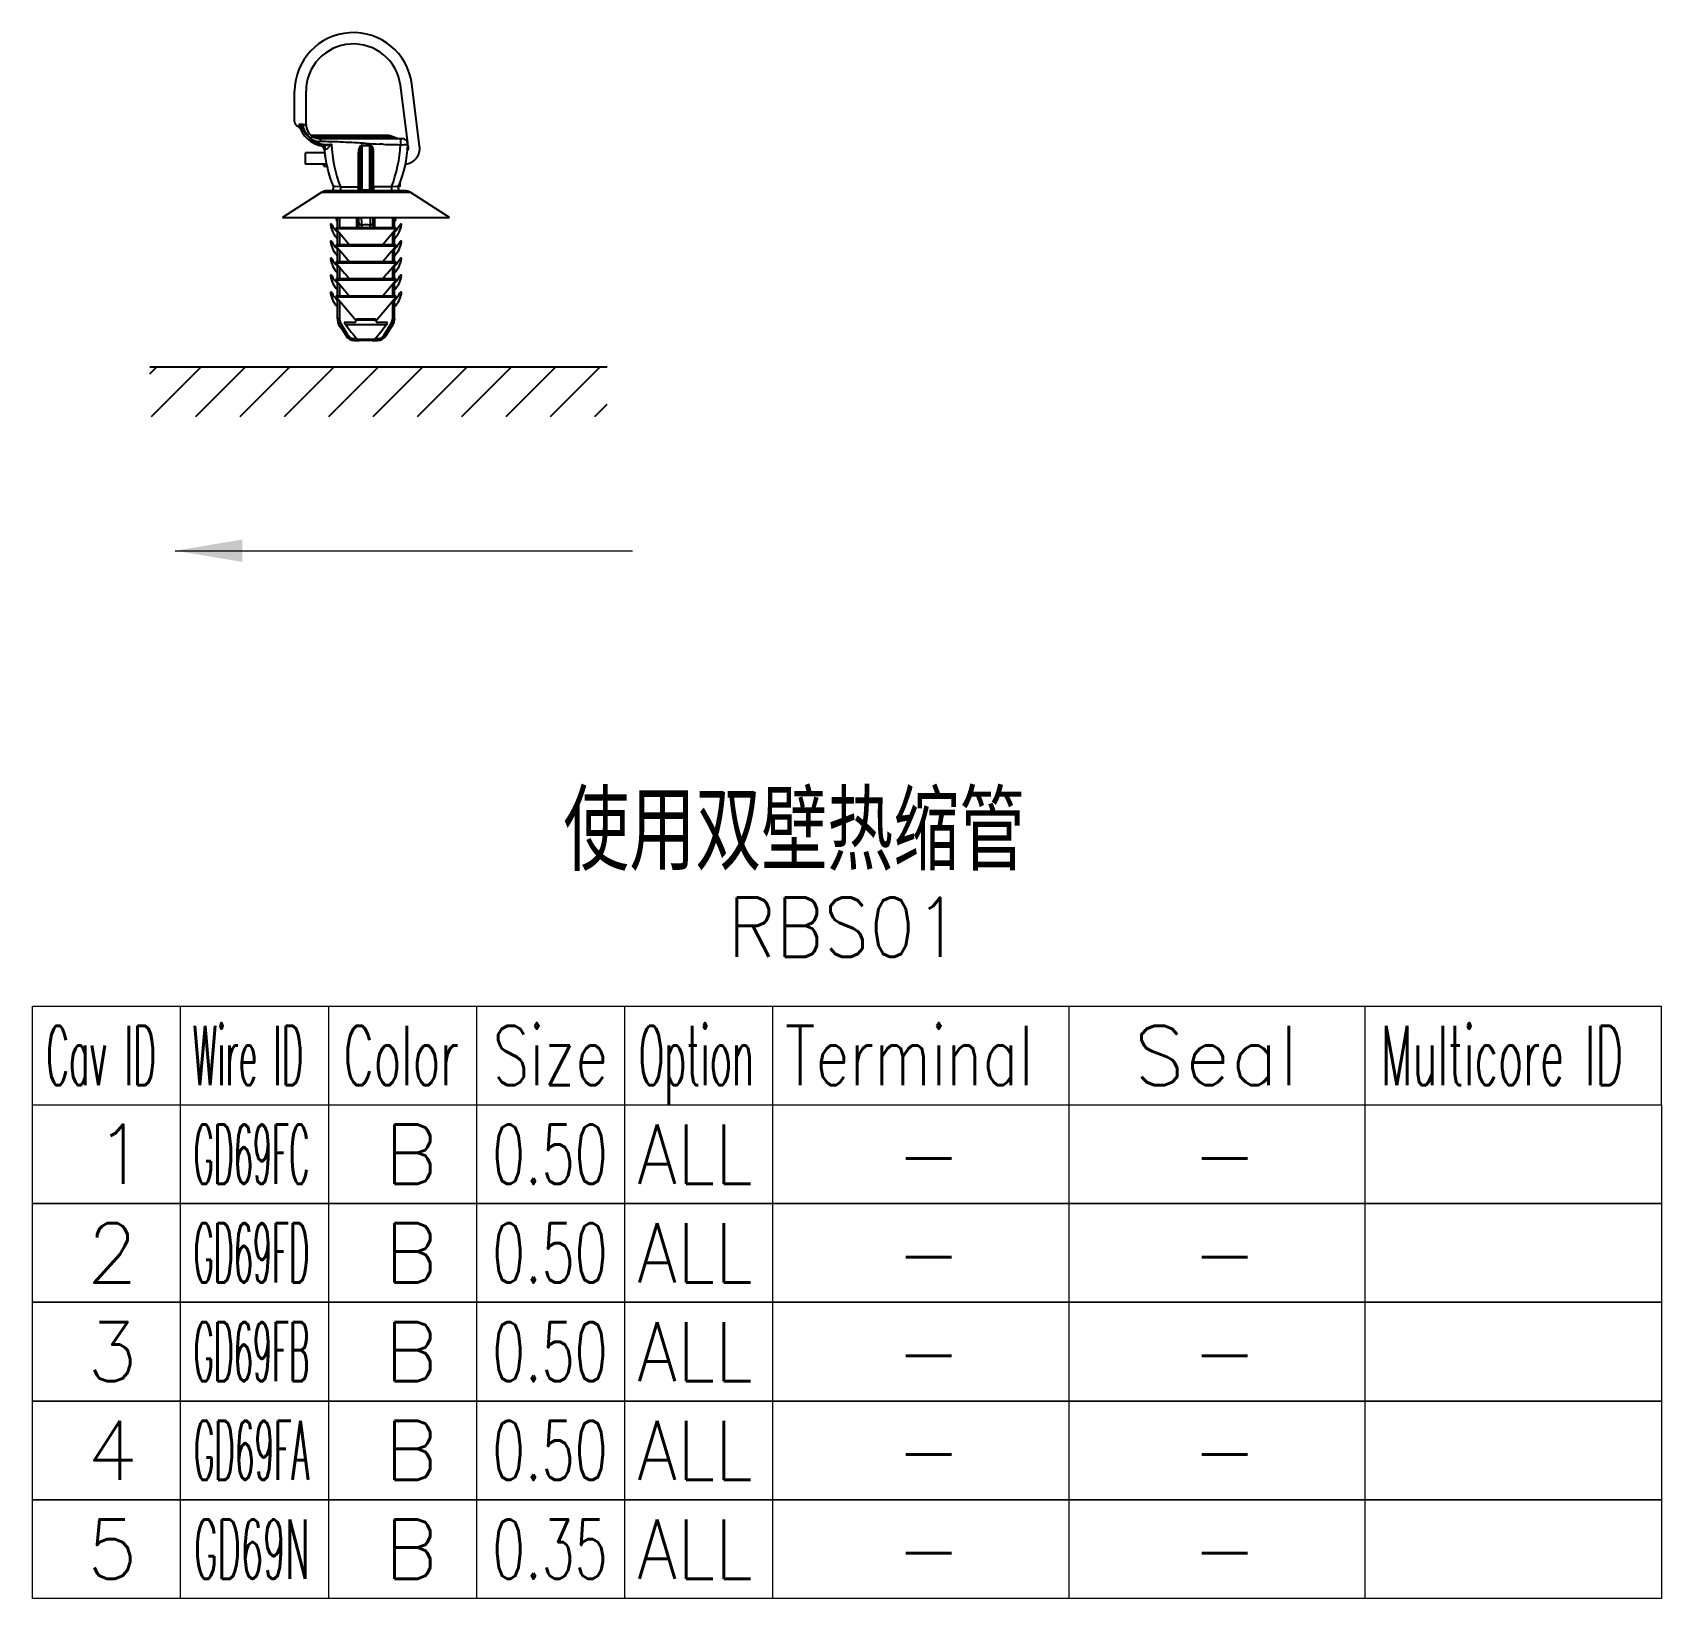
# Model space of a CAD drawing. Header units: inches. Extents: x 47316 to 59086, y 3141 to 11743.
# Drawn here: x 51068.2 to 51150.7, y 3571.2 to 3650.5 of the extents above; entities that cross this region are included whole.
import ezdxf

# ---------------------------------------------------------------- set-up
doc = ezdxf.new("R2010")
doc.units = ezdxf.units.IN
doc.header["$MEASUREMENT"] = 0
doc.layers.add('Beschreibung', color=7, linetype='Continuous', lineweight=25)
doc.styles.add('MtX_SimSun', font='')
doc.styles.get("Standard").update_dxf_attribs({"font": ''})
doc.styles.get('MtX_SimSun').set_extended_font_data('SimSun')
doc.styles.get('Standard').set_extended_font_data('SimSun')

msp = doc.modelspace()

# ---------------------------------------------------------------- linework, layer by layer
at = {"color": 0, "lineweight": -3}
for p, q in [((51081.456, 3645.944), (51081.456, 3647.492)), ((51082.032, 3645.812), (51082.032, 3647.492)), ((51087.185, 3644.888), (51086.813, 3647.797)), ((51087.788, 3644.716), (51087.384, 3647.87)), ((51081.782, 3645.812), (51081.676, 3645.812)), ((51081.889, 3645.812), (51081.783, 3645.812)), ((51081.923, 3645.604), (51081.889, 3645.812)), ((51081.889, 3645.812), (51082.032, 3645.812)), ((51081.844, 3645.634), (51081.838, 3645.65)), ((51082.006, 3645.41), (51081.923, 3645.604)), ((51082.133, 3645.237), (51082.006, 3645.41)), ((51082.299, 3645.101), (51082.133, 3645.237)), ((51082.158, 3645.184), (51082.138, 3645.203)), ((51082.165, 3645.178), (51082.158, 3645.184)), ((51082.168, 3645.175), (51082.165, 3645.177)), ((51082.196, 3645.01), (51082.202, 3645.021)), ((51082.196, 3645.009), (51082.196, 3645.01)), ((51082.196, 3645.008), (51082.196, 3645.009)), ((51082.202, 3645.021), (51082.251, 3645.087)), ((51082.265, 3645.092), (51082.275, 3645.092)), ((51082.279, 3645.089), (51082.275, 3645.092)), ((51086.139, 3645.26), (51082.29, 3645.26)), ((51086.139, 3645.26), (51082.29, 3645.26)), ((51082.354, 3645.182), (51082.299, 3645.101)), ((51082.368, 3645.2), (51082.354, 3645.182)), ((51082.37, 3645.202), (51082.368, 3645.2)), ((51083.123, 3645.164), (51082.438, 3645.164)), ((51085.152, 3645.092), (51082.752, 3645.092)), ((51082.752, 3645.092), (51082.752, 3644.945)), ((51082.766, 3644.945), (51082.752, 3644.945)), ((51083.123, 3645.164), (51083.124, 3645.158)), ((51083.123, 3645.164), (51083.19, 3645.164)), ((51086.139, 3645.164), (51083.19, 3645.164)), ((51083.918, 3644.914), (51083.761, 3644.921)), ((51086.139, 3645.26), (51086.139, 3645.164)), ((51086.297, 3645.233), (51086.265, 3645.143)), ((51086.423, 3645.088), (51086.265, 3645.143)), ((51086.7, 3645.092), (51086.297, 3645.233)), ((51086.7, 3645.092), (51086.297, 3645.233)), ((51086.576, 3645.09), (51086.423, 3645.088)), ((51086.671, 3645.092), (51086.576, 3645.09)), ((51086.813, 3645.092), (51086.671, 3645.092)), ((51086.909, 3645.092), (51086.813, 3645.092)), ((51086.813, 3645.092), (51086.813, 3644.79)), ((51082.973, 3644.372), (51082.013, 3644.372)), ((51082.013, 3643.796), (51082.013, 3644.372)), ((51082.809, 3644.733), (51082.826, 3644.728)), ((51082.826, 3644.728), (51082.809, 3644.733)), ((51082.907, 3644.719), (51082.878, 3644.722)), ((51083.037, 3644.732), (51082.907, 3644.719)), ((51082.954, 3644.562), (51082.955, 3644.563)), ((51082.954, 3644.562), (51082.963, 3644.468)), ((51082.955, 3644.563), (51082.955, 3644.563)), ((51082.955, 3644.563), (51082.957, 3644.563)), ((51082.957, 3644.563), (51082.982, 3644.559)), ((51082.982, 3644.559), (51083.013, 3644.554)), ((51083.013, 3644.554), (51083.039, 3644.554)), ((51083.178, 3644.769), (51083.037, 3644.732)), ((51083.039, 3644.554), (51083.096, 3644.579)), ((51083.096, 3644.579), (51083.176, 3644.645)), ((51083.176, 3644.645), (51083.322, 3644.823)), ((51083.322, 3644.823), (51083.178, 3644.769)), ((51084.684, 3642.652), (51084.684, 3644.396)), ((51084.78, 3642.548), (51084.78, 3644.385)), ((51084.838, 3644.773), (51084.789, 3644.735)), ((51084.796, 3644.572), (51084.792, 3644.547)), ((51084.817, 3644.66), (51084.796, 3644.572)), ((51084.838, 3644.705), (51084.817, 3644.66)), ((51084.876, 3644.777), (51084.838, 3644.773)), ((51084.852, 3644.721), (51084.838, 3644.705)), ((51084.876, 3644.732), (51084.852, 3644.721)), ((51084.876, 3644.772), (51085.26, 3644.772)), ((51084.876, 3644.732), (51084.876, 3644.772)), ((51085.26, 3644.732), (51084.876, 3644.732)), ((51084.876, 3642.508), (51084.876, 3644.732)), ((51085.26, 3644.777), (51085.318, 3644.757)), ((51085.26, 3644.777), (51085.26, 3644.732)), ((51085.269, 3644.73), (51085.26, 3644.732)), ((51085.26, 3642.508), (51085.26, 3644.732)), ((51085.287, 3644.716), (51085.269, 3644.73)), ((51085.307, 3644.684), (51085.287, 3644.716)), ((51085.334, 3644.6), (51085.307, 3644.684)), ((51085.318, 3644.757), (51085.366, 3644.709)), ((51085.356, 3644.385), (51085.356, 3642.548)), ((51085.366, 3644.709), (51085.413, 3644.621)), ((51085.452, 3642.652), (51085.452, 3644.396)), ((51085.941, 3644.809), (51085.758, 3644.817)), ((51087.216, 3644.643), (51087.197, 3644.792)), ((51083.066, 3643.796), (51082.013, 3643.796)), ((51082.932, 3643.7), (51082.932, 3643.796)), ((51082.932, 3643.7), (51083.087, 3643.7)), ((51082.828, 3642.377), (51080.836, 3641.108)), ((51082.828, 3642.377), (51087.308, 3642.377)), ((51087.051, 3642.452), (51083.086, 3642.452)), ((51083.416, 3642.662), (51083.421, 3642.652)), ((51083.424, 3642.658), (51083.421, 3642.655)), ((51083.421, 3642.655), (51083.421, 3642.654)), ((51083.421, 3642.654), (51083.421, 3642.652)), ((51083.441, 3642.663), (51083.424, 3642.658)), ((51083.514, 3642.668), (51083.441, 3642.663)), ((51083.775, 3642.652), (51083.514, 3642.668)), ((51083.775, 3642.652), (51083.775, 3642.596)), ((51083.775, 3642.652), (51084.684, 3642.652)), ((51083.775, 3642.596), (51083.775, 3642.452)), ((51084.684, 3642.596), (51084.684, 3642.652)), ((51084.684, 3642.452), (51084.684, 3642.596)), ((51084.78, 3642.548), (51084.782, 3642.539)), ((51084.782, 3642.539), (51084.796, 3642.522)), ((51084.796, 3642.522), (51084.815, 3642.511)), ((51084.876, 3642.508), (51085.26, 3642.508)), ((51084.876, 3642.452), (51084.876, 3642.508)), ((51085.26, 3642.508), (51085.26, 3642.452)), ((51085.26, 3642.508), (51085.309, 3642.508)), ((51085.309, 3642.508), (51085.327, 3642.513)), ((51085.327, 3642.513), (51085.352, 3642.536)), ((51085.352, 3642.536), (51085.356, 3642.548)), ((51085.356, 3642.548), (51085.358, 3642.529)), ((51086.361, 3642.652), (51085.452, 3642.652)), ((51085.452, 3642.652), (51085.452, 3642.596)), ((51085.452, 3642.596), (51085.452, 3642.452)), ((51086.65, 3642.667), (51086.361, 3642.652)), ((51086.361, 3642.652), (51086.361, 3642.596)), ((51086.361, 3642.596), (51086.361, 3642.452)), ((51086.698, 3642.663), (51086.65, 3642.667)), ((51086.711, 3642.659), (51086.698, 3642.663)), ((51086.715, 3642.656), (51086.711, 3642.659)), ((51086.72, 3642.663), (51086.715, 3642.652)), ((51086.716, 3642.654), (51086.715, 3642.656)), ((51086.715, 3642.652), (51086.716, 3642.654)), ((51086.796, 3642.668), (51086.722, 3642.668)), ((51086.796, 3642.668), (51086.796, 3642.855)), ((51089.3, 3641.108), (51087.308, 3642.377)), ((51080.836, 3641.108), (51089.3, 3641.108)), ((51083.268, 3640.736), (51083.269, 3640.73)), ((51083.561, 3640.999), (51083.628, 3640.918)), ((51083.628, 3641.06), (51083.586, 3641.06)), ((51083.628, 3640.58), (51083.628, 3641.108)), ((51083.724, 3641.108), (51083.724, 3640.58)), ((51084.612, 3640.58), (51084.612, 3641.108)), ((51084.633, 3641.108), (51084.633, 3640.58)), ((51084.708, 3640.828), (51084.708, 3641.109)), ((51084.708, 3640.58), (51084.708, 3640.828)), ((51085.284, 3640.71), (51085.294, 3640.829)), ((51085.294, 3640.829), (51085.306, 3641.109)), ((51085.428, 3640.828), (51085.428, 3641.109)), ((51085.428, 3640.58), (51085.428, 3640.828)), ((51085.504, 3641.108), (51085.504, 3640.58)), ((51085.524, 3640.58), (51085.524, 3641.108)), ((51086.412, 3641.108), (51086.412, 3640.58)), ((51086.508, 3640.58), (51086.508, 3641.108)), ((51086.55, 3641.06), (51086.508, 3641.06)), ((51086.508, 3640.918), (51086.575, 3640.999)), ((51086.575, 3640.519), (51083.561, 3640.519)), ((51086.55, 3640.58), (51083.586, 3640.58)), ((51083.628, 3639.716), (51083.628, 3640.438)), ((51083.724, 3640.322), (51083.724, 3639.716)), ((51084.852, 3640.71), (51084.852, 3640.58)), ((51085.284, 3640.58), (51085.284, 3640.71)), ((51086.412, 3640.322), (51086.412, 3639.716)), ((51086.508, 3639.716), (51086.508, 3640.438)), ((51083.268, 3639.872), (51083.269, 3639.866)), ((51086.575, 3639.655), (51083.561, 3639.655)), ((51086.55, 3639.716), (51083.586, 3639.716)), ((51083.628, 3638.852), (51083.628, 3639.574)), ((51083.724, 3639.458), (51083.724, 3638.852)), ((51086.412, 3639.458), (51086.412, 3638.852)), ((51086.508, 3638.852), (51086.508, 3639.574)), ((51083.268, 3639.008), (51083.269, 3639.002)), ((51086.575, 3638.791), (51083.561, 3638.791)), ((51086.55, 3638.852), (51083.586, 3638.852)), ((51083.628, 3637.988), (51083.628, 3638.71)), ((51083.724, 3638.594), (51083.724, 3637.988)), ((51086.412, 3638.594), (51086.412, 3637.988)), ((51086.508, 3637.988), (51086.508, 3638.71)), ((51083.268, 3638.144), (51083.269, 3638.138)), ((51086.575, 3637.927), (51083.561, 3637.927)), ((51086.55, 3637.988), (51083.586, 3637.988)), ((51083.628, 3637.124), (51083.628, 3637.846)), ((51083.724, 3637.73), (51083.724, 3637.124)), ((51086.412, 3637.73), (51086.412, 3637.124)), ((51086.508, 3637.124), (51086.508, 3637.846)), ((51083.268, 3637.28), (51083.269, 3637.274)), ((51084.569, 3635.865), (51083.561, 3637.063)), ((51086.575, 3637.063), (51083.561, 3637.063)), ((51086.55, 3637.124), (51083.586, 3637.124)), ((51083.628, 3635.961), (51083.628, 3636.982)), ((51083.724, 3636.866), (51083.724, 3635.961)), ((51085.567, 3635.865), (51086.575, 3637.063)), ((51086.412, 3636.866), (51086.412, 3635.961)), ((51086.508, 3635.961), (51086.508, 3636.982)), ((51083.724, 3635.961), (51083.628, 3635.961)), ((51083.628, 3635.96), (51083.628, 3635.924)), ((51084.474, 3635.78), (51083.972, 3635.78)), ((51084.576, 3635.902), (51084.568, 3635.859)), ((51084.588, 3635.972), (51084.576, 3635.902)), ((51085.56, 3635.902), (51084.576, 3635.902)), ((51084.588, 3635.972), (51085.548, 3635.972)), ((51085.56, 3635.902), (51085.548, 3635.972)), ((51085.568, 3635.859), (51085.56, 3635.902)), ((51086.164, 3635.78), (51085.663, 3635.78)), ((51086.412, 3635.961), (51086.508, 3635.961)), ((51086.508, 3635.961), (51086.508, 3635.924)), ((51083.779, 3635.763), (51083.697, 3635.714)), ((51083.697, 3635.714), (51084.064, 3635.101)), ((51084.147, 3635.151), (51083.779, 3635.763)), ((51084.023, 3635.686), (51086.113, 3635.686)), ((51084.147, 3635.151), (51084.064, 3635.101)), ((51084.598, 3634.964), (51084.476, 3634.964)), ((51084.476, 3634.964), (51084.476, 3634.868)), ((51085.539, 3634.964), (51085.66, 3634.964)), ((51085.66, 3634.964), (51085.66, 3634.868)), ((51085.99, 3635.151), (51086.357, 3635.763)), ((51085.99, 3635.151), (51086.072, 3635.101)), ((51086.44, 3635.714), (51086.072, 3635.101)), ((51086.357, 3635.763), (51086.44, 3635.714)), ((51084.476, 3634.868), (51084.612, 3634.868)), ((51084.612, 3634.947), (51084.612, 3634.868)), ((51084.612, 3634.868), (51084.748, 3634.868)), ((51085.501, 3634.92), (51084.635, 3634.92)), ((51085.389, 3634.868), (51084.747, 3634.868)), ((51085.389, 3634.868), (51085.524, 3634.868)), ((51085.524, 3634.947), (51085.524, 3634.868)), ((51085.524, 3634.868), (51085.66, 3634.868)), ((51074.126, 3633.179), (51074.461, 3633.515)), ((51097.282, 3633.515, 0), (51074.126, 3633.515, 0)), ((51074.211, 3631.019), (51076.706, 3633.515)), ((51076.456, 3631.019), (51078.951, 3633.515)), ((51078.701, 3631.019), (51081.196, 3633.515)), ((51080.946, 3631.019), (51083.441, 3633.515)), ((51083.191, 3631.019), (51085.686, 3633.515)), ((51085.436, 3631.019), (51087.931, 3633.515)), ((51087.681, 3631.019), (51090.176, 3633.515)), ((51089.926, 3631.019), (51092.422, 3633.515)), ((51092.171, 3631.019), (51094.667, 3633.515)), ((51094.416, 3631.019), (51096.912, 3633.515)), ((51096.661, 3631.019), (51097.282, 3631.64))]:
    msp.add_line(p, q, dxfattribs=at)
at = {"color": 0, "linetype": 'Continuous', "lineweight": 15}
for p, q in [((51068.183, 3601.152), (51150.683, 3601.152)), ((51068.183, 3596.152), (51068.183, 3601.152)), ((51068.183, 3596.152), (51150.683, 3596.152))]:
    msp.add_line(p, q, dxfattribs=at)
at = {"color": 7, "linetype": 'Continuous', "lineweight": 15}
for p, q in [((51075.683, 3596.152), (51075.683, 3601.152)), ((51083.183, 3596.152), (51083.183, 3601.152)), ((51090.683, 3596.152), (51090.683, 3601.152)), ((51098.183, 3596.152), (51098.183, 3601.152)), ((51105.683, 3596.152), (51105.683, 3601.152)), ((51120.683, 3596.152), (51120.683, 3601.152)), ((51135.683, 3596.152), (51135.683, 3601.152)), ((51150.683, 3596.152), (51150.683, 3601.152))]:
    msp.add_line(p, q, dxfattribs=at)
at = {"color": 102, "linetype": 'Continuous', "lineweight": 15}
for p, q in [((51075.683, 3591.152), (51075.683, 3596.152)), ((51083.183, 3591.152), (51083.183, 3596.152)), ((51090.683, 3591.152), (51090.683, 3596.152)), ((51098.183, 3591.152), (51098.183, 3596.152)), ((51105.683, 3591.152), (51105.683, 3596.152)), ((51120.683, 3591.152), (51120.683, 3596.152)), ((51135.683, 3591.152), (51135.683, 3596.152)), ((51075.683, 3586.152), (51075.683, 3591.152)), ((51083.183, 3586.152), (51083.183, 3591.152)), ((51090.683, 3586.152), (51090.683, 3591.152)), ((51098.183, 3586.152), (51098.183, 3591.152)), ((51105.683, 3586.152), (51105.683, 3591.152)), ((51120.683, 3586.152), (51120.683, 3591.152)), ((51135.683, 3586.152), (51135.683, 3591.152)), ((51075.683, 3581.152), (51075.683, 3586.152)), ((51083.183, 3581.152), (51083.183, 3586.152)), ((51090.683, 3581.152), (51090.683, 3586.152)), ((51098.183, 3581.152), (51098.183, 3586.152)), ((51105.683, 3581.152), (51105.683, 3586.152)), ((51120.683, 3581.152), (51120.683, 3586.152)), ((51135.683, 3581.152), (51135.683, 3586.152)), ((51075.683, 3576.152), (51075.683, 3581.152)), ((51083.183, 3576.152), (51083.183, 3581.152)), ((51090.683, 3576.152), (51090.683, 3581.152)), ((51098.183, 3576.152), (51098.183, 3581.152)), ((51105.683, 3576.152), (51105.683, 3581.152)), ((51120.683, 3576.152), (51120.683, 3581.152)), ((51135.683, 3576.152), (51135.683, 3581.152)), ((51075.683, 3571.152), (51075.683, 3576.152)), ((51083.183, 3571.152), (51083.183, 3576.152)), ((51090.683, 3571.152), (51090.683, 3576.152)), ((51098.183, 3571.152), (51098.183, 3576.152)), ((51105.683, 3571.152), (51105.683, 3576.152)), ((51120.683, 3571.152), (51120.683, 3576.152)), ((51135.683, 3571.152), (51135.683, 3576.152))]:
    msp.add_line(p, q, dxfattribs=at)
at = {"color": 0, "linetype": 'Continuous', "lineweight": 15}
for points in [[(51068.183, 3591.152), (51068.183, 3596.152), (51150.683, 3596.152), (51150.683, 3591.152)], [(51068.183, 3586.152), (51068.183, 3591.152), (51150.683, 3591.152), (51150.683, 3586.152)], [(51068.183, 3581.152), (51068.183, 3586.152), (51150.683, 3586.152), (51150.683, 3581.152)], [(51068.183, 3576.152), (51068.183, 3581.152), (51150.683, 3581.152), (51150.683, 3576.152)]]:
    msp.add_lwpolyline(points, close=True, dxfattribs=at)
at = {"color": 102, "linetype": 'Continuous', "lineweight": 15}
msp.add_lwpolyline([(51068.183, 3571.152), (51068.183, 3576.152), (51150.683, 3576.152), (51150.683, 3571.152)], close=True, dxfattribs=at)
at = {"color": 0, "lineweight": -3}
for centre, radius, start, end in [((51084.432, 3647.492), 2.976, 7.29147, 180.00001), ((51084.432, 3647.492), 2.4, 7.29147, 180.00001), ((51081.696, 3645.944), 0.24, 180.00001, 249.5754), ((51081.529, 3645.494), 0.24, 22.89861, 69.5754), ((51083.076, 3646.148), 1.44, 193.4934, 262.07151), ((51084.602, 3646.677), 2.949, 197.05663, 200.38699), ((51082.76, 3645.816), 0.728, 180.31907, 229.76731), ((51082.758, 3645.816), 0.726, 180.27559, 237.64343), ((51083.072, 3646.163), 1.336, 203.30873, 207.37191), ((51083.119, 3646.183), 1.388, 207.24173, 211.66119), ((51083.397, 3646.369), 1.722, 212.06754, 215.64448), ((51083.026, 3646.112), 1.271, 215.99296, 225.71785), ((51083.071, 3646.143), 1.324, 226.99547, 232.53765), ((51082.263, 3645.075), 0.0173, 82.32638, 134.46842), ((51083.079, 3646.139), 1.339, 231.80262, 280.42324), ((51082.279, 3645.12), 0.0276, 260.9172, 315.94734), ((51083.315, 3646.938), 2.119, 240.74402, 245.93993), ((51082.752, 3645.812), 0.72, 237.92225, 270), ((51082.738, 3645.668), 0.724, 246.65972, 253.03892), ((51082.754, 3645.821), 0.877, 254.94129, 269.84089), ((51082.676, 3620.847), 24.099, 87.41943, 89.78406), ((51083.19, 3644.78), 0.384, 90, 99.92625), ((51078.412, 3533.318), 111.732, 86.58456, 87.17524), ((51088.399, 3703.275), 58.518, 266.73646, 267.41236), ((51084.729, 3371.88), 273.212, 89.64476, 89.91127), ((51086.139, 3644.78), 0.48, 70.70996, 90), ((51086.139, 3644.78), 0.48, 70.70996, 90), ((51086.139, 3644.78), 0.384, 70.70996, 90), ((51086.909, 3644.804), 0.288, 357.65733, 90), ((51082.763, 3644.546), 0.192, 4.79345, 70.90908), ((51089.355, 3645.112), 6.424, 184.90448, 202.41318), ((51089.27, 3645.092), 6.338, 185.65013, 186.52291), ((51089.355, 3645.113), 6.424, 186.6186, 191.82464), ((51090.025, 3645.089), 6.708, 182.27713, 201.30534), ((51085.319, 3644.403), 0.635, 159.90275, 180.63117), ((51085.111, 3644.476), 0.414, 141.21771, 159.56412), ((51085.821, 3644.39), 1.041, 171.31598, 180.26231), ((51084.614, 3644.436), 0.738, 6.24664, 12.81469), ((51084.254, 3644.385), 1.102, 359.97866, 6.83274), ((51084.807, 3644.4), 0.645, 359.58214, 20.00075), ((51086.882, 3667.902), 23.112, 267.66667, 269.83061), ((51080.065, 3645.099), 6.755, 338.75909, 357.38036), ((51080.798, 3645.108), 6.407, 337.56977, 357.18), ((51086.839, 3661.872), 17.082, 269.91405, 271.20122), ((51086.978, 3644.612), 0.816, 276.55724, 7.29147), ((51086.978, 3644.612), 0.24, 324.62697, 7.29147), ((51081.019, 3645.086), 6.185, 355.16155, 357.26254), ((51083.086, 3641.972), 0.48, 90, 122.5), ((51083.291, 3642.562), 0.11, 271.95765, 283.03099), ((51083.288, 3642.596), 0.144, 281.25, 11.32393), ((51089.087, 3645.015), 6.139, 201.02463, 202.52814), ((51083.286, 3642.595), 0.146, 11.45319, 22.63357), ((51084.689, 3642.49), 0.0377, 262.51367, 286.33856), ((51084.684, 3642.548), 0.096, 279.34192, 292.5), ((51084.684, 3642.548), 0.096, 292.50329, 348.74677), ((51084.684, 3642.548), 0.096, 348.75, 0), ((51084.873, 3643.07), 0.562, 264.0544, 270.33929), ((51085.452, 3642.548), 0.096, 191.25322, 247.4967), ((51085.452, 3642.548), 0.096, 247.5, 260.64507), ((51085.447, 3642.489), 0.0374, 253.50933, 277.61586), ((51086.848, 3642.596), 0.144, 168.67607, 249.23525), ((51086.849, 3642.596), 0.144, 157.32014, 170.8333), ((51086.851, 3642.595), 0.146, 157.35715, 168.54615), ((51081.027, 3645.024), 6.163, 337.47552, 339.39992), ((51086.848, 3642.594), 0.142, 249.0195, 268.35128), ((51087.051, 3641.972), 0.48, 57.5, 90), ((51083.304, 3640.736), 0.036, 26.82466, 180.00001), ((51084.547, 3640.94), 1.296, 189.31748, 224.81425), ((51084.621, 3641.402), 1.44, 206.82466, 226.3935), ((51083.588, 3641.025), 0.0352, 92.98359, 182.71527), ((51083.591, 3641.023), 0.0385, 179.65162, 219.03148), ((51088.737, 3641.114), 3.906, 180.07981, 185.94089), ((51085.515, 3641.402), 1.44, 313.60645, 333.17534), ((51085.589, 3640.94), 1.296, 315.18569, 350.68253), ((51086.548, 3641.025), 0.0352, 357.28389, 87.01791), ((51086.545, 3641.023), 0.0385, 320.96852, 0.34838), ((51086.832, 3640.736), 0.036, 350.68253, 153.17534), ((51083.304, 3639.872), 0.036, 26.82466, 180.00001), ((51083.588, 3640.545), 0.0352, 92.98209, 182.7161), ((51083.591, 3640.543), 0.0385, 179.65162, 219.03148), ((51162.456, 3705.515), 102.219, 219.48278, 220.06838), ((51085.068, 3639.156), 1.569, 82.08711, 97.91289), ((51007.68, 3705.515), 102.219, 319.93162, 320.51723), ((51086.548, 3640.545), 0.0352, 357.28389, 87.01791), ((51086.545, 3640.543), 0.0385, 320.96852, 0.34838), ((51086.832, 3639.872), 0.036, 350.68253, 153.17534), ((51084.547, 3640.076), 1.296, 189.31748, 224.81425), ((51084.621, 3640.538), 1.44, 206.82466, 226.3935), ((51083.588, 3639.681), 0.0352, 92.98209, 182.7161), ((51083.591, 3639.679), 0.0385, 179.65162, 219.03148), ((51162.456, 3704.651), 102.219, 219.48278, 220.06838), ((51007.68, 3704.651), 102.219, 319.93162, 320.51723), ((51085.515, 3640.538), 1.44, 313.60645, 333.17534), ((51085.589, 3640.076), 1.296, 315.18569, 350.68253), ((51086.548, 3639.681), 0.0352, 357.28389, 87.01791), ((51086.545, 3639.679), 0.0385, 320.96852, 0.34838), ((51083.304, 3639.008), 0.036, 26.82466, 180.00001), ((51084.547, 3639.212), 1.296, 189.31748, 224.81425), ((51084.621, 3639.674), 1.44, 206.82466, 226.3935), ((51083.588, 3638.817), 0.0352, 92.98209, 182.7161), ((51083.591, 3638.815), 0.0385, 179.65162, 219.03148), ((51162.456, 3703.787), 102.219, 219.48278, 220.06838), ((51007.68, 3703.787), 102.219, 319.93162, 320.51723), ((51085.515, 3639.674), 1.44, 313.60645, 333.17534), ((51085.589, 3639.212), 1.296, 315.18569, 350.68253), ((51086.548, 3638.817), 0.0352, 357.28389, 87.01791), ((51086.545, 3638.815), 0.0385, 320.96852, 0.34838), ((51086.832, 3639.008), 0.036, 350.68253, 153.17534), ((51083.304, 3638.144), 0.036, 26.82466, 180.00001), ((51084.547, 3638.348), 1.296, 189.31748, 224.81425), ((51084.621, 3638.81), 1.44, 206.82466, 226.3935), ((51083.588, 3637.953), 0.0352, 92.98209, 182.7161), ((51083.591, 3637.951), 0.0385, 179.65162, 219.03148), ((51162.456, 3702.923), 102.219, 219.48278, 220.06838), ((51007.68, 3702.923), 102.219, 319.93162, 320.51723), ((51085.515, 3638.81), 1.44, 313.60645, 333.17534), ((51085.589, 3638.348), 1.296, 315.18569, 350.68253), ((51086.548, 3637.953), 0.0352, 357.28389, 87.01791), ((51086.545, 3637.951), 0.0385, 320.96852, 0.34838), ((51086.832, 3638.144), 0.036, 350.68253, 153.17534), ((51083.304, 3637.28), 0.036, 26.82466, 180.00001), ((51084.547, 3637.484), 1.296, 189.31748, 224.81425), ((51084.621, 3637.946), 1.44, 206.82466, 226.3935), ((51083.588, 3637.089), 0.0352, 92.98209, 182.7161), ((51083.591, 3637.087), 0.0385, 179.65162, 219.03148), ((51085.515, 3637.946), 1.44, 313.60645, 333.17534), ((51085.589, 3637.484), 1.296, 315.18569, 350.68253), ((51086.548, 3637.089), 0.0352, 357.28389, 87.01791), ((51086.545, 3637.087), 0.0385, 320.96852, 0.34838), ((51086.832, 3637.28), 0.036, 350.68253, 153.17534), ((51084.108, 3635.961), 0.48, 180.00001, 210.96376), ((51084.204, 3635.924), 0.576, 180.00001, 230.36018), ((51084.108, 3635.961), 0.384, 179.99999, 210.96376), ((51084.294, 3635.896), 0.342, 199.79076, 217.77456), ((51084.474, 3635.876), 0.096, 270, 350), ((51085.663, 3635.876), 0.096, 190.00001, 270), ((51085.843, 3635.896), 0.342, 322.22116, 340.21341), ((51085.932, 3635.924), 0.576, 309.63956, 0), ((51086.028, 3635.961), 0.384, 329.03625, 0), ((51086.028, 3635.961), 0.48, 329.03625, 0), ((51107.326, 3653.611), 29.398, 217.56863, 219.48015), ((51084.476, 3635.348), 0.48, 210.96376, 270), ((51084.476, 3635.348), 0.384, 210.96376, 270), ((51062.811, 3653.611), 29.398, 320.51984, 322.43137), ((51085.66, 3635.348), 0.384, 270, 329.03625), ((51085.66, 3635.348), 0.48, 270, 329.03625), ((51084.746, 3635.013), 0.145, 220.30013, 270.67589), ((51085.391, 3635.013), 0.145, 269.32412, 319.69987)]:
    msp.add_arc(centre, radius, start, end, dxfattribs=at)
for centre, major_axis, ratio, start_param, end_param in [((51081.844, 3645.61), (0.088, 0.0384), 0.222767, 1.473874, 3.141593), ((51082.851, 3644.532), (-0.026, -0.19), 0.841859, 1.802331, 3.141593), ((51084.684, 3644.385), (-0.096, 0), 0.110321, 3.141593, 4.712389), ((51085.452, 3644.385), (-0.096, 0), 0.110321, 4.712389, 6.283185), ((51084.684, 3642.615), (-0.096, 0), 0.386497, 3.141593, 4.712389), ((51085.452, 3642.615), (-0.096, 0), 0.386497, 4.712389, 6.283185), ((51084.852, 3640.828), (-0.144, 0), 0.819152, 0, 1.570796), ((51085.284, 3640.828), (0.144, 0), 0.819152, 4.712389, 6.283185)]:
    msp.add_ellipse(centre, major_axis=major_axis, ratio=ratio, start_param=start_param, end_param=end_param, dxfattribs=at)
at = {"layer": 'Beschreibung', "color": 0, "lineweight": 0}
msp.add_line((51075.409, 3624.224), (51098.565, 3624.224), dxfattribs=at)
msp.add_solid([(51078.811, 3623.657), (51078.811, 3624.791), (51075.409, 3624.224)], dxfattribs=at)

# ---------------------------------------------------------------- texts
at = {"color": 0, "lineweight": -3, "style": 'MtX_SimSun', "width": 0.7}
msp.add_text(' 使用双壁热缩管', height=3.5, dxfattribs=at).set_placement((51093.399, 3608.407))
at = {"color": 6, "linetype": 'Continuous', "lineweight": 20, "insert": (51103.39, 3606.652), "char_height": 3, "width": 13.11429, "attachment_point": 1}
msp.add_mtext('\\Fromans.shx;\\W0.9000000000;\\T1.0000000000;\\o\\lRBS01', dxfattribs=at)
at = {"color": 7, "linetype": 'Continuous', "lineweight": 15, "char_height": 3, "attachment_point": 1}
for s, insert, width in [('\\Fromans.shx;\\W0.4292452830;\\T1.0000000000;\\o\\lCav ID', (51068.867, 3600.152), 6.5), ('\\Fromans.shx;\\W0.4026548673;\\T1.0000000000;\\o\\lWire ID', (51076.298, 3600.152), 6.5), ('\\Fromans.shx;\\W0.5687500000;\\T1.0000000000;\\o\\lColor', (51083.927, 3600.152), 6.5), ('\\Fromans.shx;\\W0.7222222222;\\T1.0000000000;\\o\\lSize', (51091.492, 3600.152), 6.5), ('\\Fromans.shx;\\W0.4595959596;\\T1.0000000000;\\o\\lOption', (51098.88, 3600.152), 6.5), ('\\Fromans.shx;\\W0.7480916031;\\T1.0000000000;\\o\\lTerminal', (51106.29, 3600.152), 14), ('\\Fromans.shx;\\W1.0000000000;\\T1.0000000000;\\o\\lSeal', (51123.969, 3600.152), 9.28571), ('\\Fromans.shx;\\W0.5185185185;\\T1.0000000000;\\o\\lMulticore ID', (51136.479, 3600.152), 14), ('\\Fromans.shx;\\W1.0000000000;\\T1.0000000000;\\o\\l1', (51071.362, 3595.152), 2.85714), ('\\Fromans.shx;\\W1.0000000000;\\T1.0000000000;\\o\\l2', (51070.933, 3590.152), 2.85714), ('\\Fromans.shx;\\W1.0000000000;\\T1.0000000000;\\o\\l3', (51070.933, 3585.152), 2.85714), ('\\Fromans.shx;\\W1.0000000000;\\T1.0000000000;\\o\\l4', (51070.933, 3580.152), 2.85714), ('\\Fromans.shx;\\W1.0000000000;\\T1.0000000000;\\o\\l5', (51070.933, 3575.152), 2.85714)]:
    msp.add_mtext(s, dxfattribs=dict(at, insert=insert, width=width))
at = {"color": 21, "linetype": 'Continuous', "lineweight": 15, "char_height": 3, "attachment_point": 1}
for s, insert, width in [('\\Fromans.shx;\\W0.3760330579;\\T1.0000000000;\\o\\lGD69FC', (51076.344, 3595.152), 6.5), ('\\Fromans.shx;\\W0.6500000000;\\T1.0000000000;\\o\\l0.50', (51091.462, 3595.152), 6.5), ('\\Fromans.shx;\\W1.0000000000;\\T1.0000000000;\\o\\l-', (51111.897, 3595.152), 3.71429), ('\\Fromans.shx;\\W0.3760330579;\\T1.0000000000;\\o\\lGD69FD', (51076.344, 3590.152), 6.5), ('\\Fromans.shx;\\W0.6500000000;\\T1.0000000000;\\o\\l0.50', (51091.462, 3590.152), 6.5), ('\\Fromans.shx;\\W1.0000000000;\\T1.0000000000;\\o\\l-', (51111.897, 3590.152), 3.71429), ('\\Fromans.shx;\\W0.3760330579;\\T1.0000000000;\\o\\lGD69FB', (51076.344, 3585.152), 6.5), ('\\Fromans.shx;\\W0.6500000000;\\T1.0000000000;\\o\\l0.50', (51091.462, 3585.152), 6.5), ('\\Fromans.shx;\\W1.0000000000;\\T1.0000000000;\\o\\l-', (51111.897, 3585.152), 3.71429), ('\\Fromans.shx;\\W0.3855932203;\\T1.0000000000;\\o\\lGD69FA', (51076.348, 3580.152), 6.5), ('\\Fromans.shx;\\W0.6500000000;\\T1.0000000000;\\o\\l0.50', (51091.462, 3580.152), 6.5), ('\\Fromans.shx;\\W1.0000000000;\\T1.0000000000;\\o\\l-', (51111.897, 3580.152), 3.71429), ('\\Fromans.shx;\\W0.4375000000;\\T1.0000000000;\\o\\lGD69N', (51076.37, 3575.152), 6.5), ('\\Fromans.shx;\\W0.6500000000;\\T1.0000000000;\\o\\l0.35', (51091.462, 3575.152), 6.5), ('\\Fromans.shx;\\W1.0000000000;\\T1.0000000000;\\o\\l-', (51111.897, 3575.152), 3.71429)]:
    msp.add_mtext(s, dxfattribs=dict(at, insert=insert, width=width))
at = {"color": 140, "linetype": 'Continuous', "lineweight": 15, "char_height": 3, "attachment_point": 1}
for s, insert, width in [('\\Fromans.shx;\\W1.0000000000;\\T1.0000000000;\\o\\lB', (51086.004, 3595.152), 3), ('\\Fromans.shx;\\W0.8750000000;\\T1.0000000000;\\o\\lALL', (51098.808, 3595.152), 6.5), ('\\Fromans.shx;\\W1.0000000000;\\T1.0000000000;\\o\\l-', (51126.897, 3595.152), 3.71429), ('\\Fromans.shx;\\W1.0000000000;\\T1.0000000000;\\o\\lB', (51086.004, 3590.152), 3), ('\\Fromans.shx;\\W0.8750000000;\\T1.0000000000;\\o\\lALL', (51098.808, 3590.152), 6.5), ('\\Fromans.shx;\\W1.0000000000;\\T1.0000000000;\\o\\l-', (51126.897, 3590.152), 3.71429), ('\\Fromans.shx;\\W1.0000000000;\\T1.0000000000;\\o\\lB', (51086.004, 3585.152), 3), ('\\Fromans.shx;\\W0.8750000000;\\T1.0000000000;\\o\\lALL', (51098.808, 3585.152), 6.5), ('\\Fromans.shx;\\W1.0000000000;\\T1.0000000000;\\o\\l-', (51126.897, 3585.152), 3.71429), ('\\Fromans.shx;\\W1.0000000000;\\T1.0000000000;\\o\\lB', (51086.004, 3580.152), 3), ('\\Fromans.shx;\\W0.8750000000;\\T1.0000000000;\\o\\lALL', (51098.808, 3580.152), 6.5), ('\\Fromans.shx;\\W1.0000000000;\\T1.0000000000;\\o\\l-', (51126.897, 3580.152), 3.71429), ('\\Fromans.shx;\\W1.0000000000;\\T1.0000000000;\\o\\lB', (51086.004, 3575.152), 3), ('\\Fromans.shx;\\W0.8750000000;\\T1.0000000000;\\o\\lALL', (51098.808, 3575.152), 6.5), ('\\Fromans.shx;\\W1.0000000000;\\T1.0000000000;\\o\\l-', (51126.897, 3575.152), 3.71429)]:
    msp.add_mtext(s, dxfattribs=dict(at, insert=insert, width=width))

doc.saveas('drawing.dxf')
